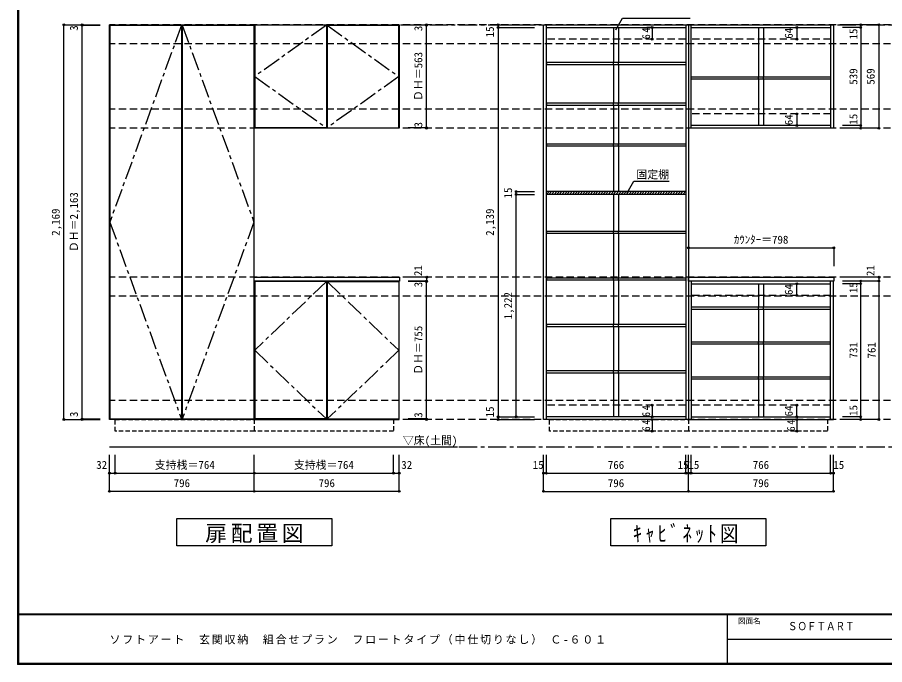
# Model space of a CAD drawing. Units: millimetres at full size, sheet at 1:20; some dimension numbers follow another scale. Extents: x -3893 to 3907, y -2871 to 2783.
# Drawn here: x -3893 to 872, y -2803 to 753 of the extents above; entities that cross this region are included whole.
import ezdxf
from ezdxf.enums import TextEntityAlignment as Align

# ---------------------------------------------------------------- set-up
doc = ezdxf.new("R2010")
doc.units = ezdxf.units.MM
doc.header["$LTSCALE"] = 20
doc.header["$PDMODE"] = 32
doc.header["$PDSIZE"] = 10
for name, pattern in [('CHAIN1', [8, 5, -1, 1, -1]), ('DASHED1', [1.8, 1.2, -0.6]), ('DASHED2', [3, 2, -1])]:
    doc.linetypes.add(name, pattern=pattern)
for name, color, linetype in [('0-1_本体', 2, 'Continuous'), ('0-2_扉', 2, 'Continuous'), ('0-3_扉仕上', 7, 'CHAIN1'), ('0-4_棚', 3, 'Continuous'), ('0-6_桟木', 3, 'Continuous'), ('0-7_', 7, 'Continuous'), ('0-9_', 7, 'DASHED1'), ('0-A_文字', 7, 'Continuous'), ('0-B_寸法', 7, 'Continuous'), ('0-C_ハッチ', 4, 'Continuous'), ('F-1_枠', 6, 'Continuous'), ('F-A_文字', 7, 'Continuous')]:
    doc.layers.add(name, color=color, linetype=linetype)
doc.styles.add('HG明朝B', font='')
doc.styles.add('ＭＳ ゴシック', font='')
doc.styles.get('HG明朝B').set_extended_font_data('HG明朝B')
doc.styles.get('ＭＳ ゴシック').set_extended_font_data('MS Gothic')

msp = doc.modelspace()

# ---------------------------------------------------------------- linework, layer by layer
at = {"layer": '0-1_本体', "color": 7}
for p, q in [((-2591.48, -1456.67), (-2591.48, 712.33)), ((-1795.48, -1456.67), (-1795.48, -695.67)), ((-2591.48, -1456.67), (-3387.48, -1456.67)), ((-2591.48, -1456.67), (-1795.48, -1456.67))]:
    msp.add_line(p, q, dxfattribs=at)
at = {"layer": '0-1_本体', "color": 3}
for p, q in [((-1002.18, 712.33), (-206.18, 712.33)), ((-1002.18, -1456.67), (-1002.18, 712.33)), ((-987.18, -1456.67), (-987.18, 712.33)), ((-987.18, 697.33), (-221.18, 697.33)), ((-221.18, 712.33), (-221.18, -1456.67)), ((-206.18, 712.33), (-206.18, -1456.67)), ((-191.18, 143.33), (-191.18, 712.33)), ((-191.18, 697.33), (574.82, 697.33)), ((574.82, 712.33), (574.82, 143.33)), ((574.82, 158.33), (-191.18, 158.33)), ((-191.18, -695.67), (-191.18, -1456.67)), ((-191.18, -710.67), (574.82, -710.67)), ((574.82, -1456.67), (574.82, -695.67)), ((589.82, -1456.67), (589.82, -695.67)), ((-206.18, -1456.67), (-1002.18, -1456.67)), ((-221.18, -1441.67), (-987.18, -1441.67)), ((-206.18, -1456.67), (589.82, -1456.67)), ((-191.18, -1441.67), (574.82, -1441.67))]:
    msp.add_line(p, q, dxfattribs=at)
at = {"layer": '0-1_本体', "color": 7, "linetype": 'DASHED2'}
for p, q in [((-221.18, 633.33), (-987.18, 633.33)), ((-221.18, -1377.67), (-987.18, -1377.67))]:
    msp.add_line(p, q, dxfattribs=at)
at = {"layer": '0-1_本体', "color": 7}
for points in [[(-3387.48, -1456.67), (-3387.48, 712.33), (-2591.48, 712.33)], [(-2591.48, 712.33), (-1795.48, 712.33), (-1795.48, 143.33), (-2591.48, 143.33)]]:
    msp.add_lwpolyline(points, dxfattribs=at)
at = {"layer": '0-1_本体', "color": 3}
msp.add_lwpolyline([(-206.18, 712.33), (589.82, 712.33), (589.82, 143.33), (-206.18, 143.33)], dxfattribs=at)
at = {"layer": '0-2_扉', "color": 3}
for p, q in [((-3385.48, 709.33), (-3385.48, -1453.67)), ((-3385.48, 709.33), (-2991.48, 709.33)), ((-2991.48, 709.33), (-2991.48, -1453.67)), ((-2987.48, 709.33), (-2987.48, -1453.67)), ((-2987.48, 709.33), (-2593.48, 709.33)), ((-2593.48, 709.33), (-2593.48, -1453.67)), ((-2195.48, 709.33), (-2589.48, 709.33)), ((-2589.48, 709.33), (-2589.48, 146.33)), ((-2195.48, 709.33), (-2195.48, 146.33)), ((-2191.48, 709.33), (-2191.48, 146.33)), ((-2191.48, 709.33), (-1797.48, 709.33)), ((-1797.48, 146.33), (-1797.48, 709.33)), ((-2195.48, 146.33), (-2589.48, 146.33)), ((-2191.48, 146.33), (-1797.48, 146.33)), ((-2589.48, -698.67), (-2589.48, -1453.67)), ((-2195.48, -698.67), (-2589.48, -698.67)), ((-2195.48, -698.67), (-2195.48, -1453.67)), ((-2191.48, -698.67), (-2191.48, -1453.67)), ((-2191.48, -698.67), (-1797.48, -698.67)), ((-1797.48, -698.67), (-1797.48, -1453.67)), ((-3385.48, -1453.67), (-2991.48, -1453.67)), ((-2987.48, -1453.67), (-2593.48, -1453.67)), ((-2195.48, -1453.67), (-2589.48, -1453.67)), ((-2191.48, -1453.67), (-1797.48, -1453.67))]:
    msp.add_line(p, q, dxfattribs=at)
at = {"layer": '0-3_扉仕上', "linetype": 'Continuous'}
msp.add_line((-3387.48, -1606.67), (-1475.48, -1606.67), dxfattribs=at)
at = {"layer": '0-3_扉仕上'}
for points in [[(-2991.48, 709.33), (-3385.48, -372.17), (-2991.48, -1453.67)], [(-2987.48, 709.33), (-2593.48, -372.17), (-2987.48, -1453.67)], [(-2195.48, 709.33), (-2589.48, 427.83), (-2195.48, 146.33)], [(-2191.48, 709.33), (-1797.48, 427.83), (-2191.48, 146.33)], [(-2195.48, -698.67), (-2589.48, -1076.17), (-2195.48, -1453.67)], [(-2191.48, -698.67), (-1797.48, -1076.17), (-2191.48, -1453.67)]]:
    msp.add_lwpolyline(points, dxfattribs=at)
at = {"layer": '0-4_棚'}
for p, q in [((-987.18, 506.33), (-221.18, 506.33)), ((-987.18, 506.33), (-987.18, 494.33)), ((-987.18, 494.33), (-221.18, 494.33)), ((-191.18, 426.33), (574.82, 426.33)), ((-191.18, 414.33), (574.82, 414.33)), ((-987.18, 282.33), (-221.18, 282.33)), ((-987.18, 282.33), (-987.18, 270.33)), ((-987.18, 270.33), (-221.18, 270.33)), ((-987.18, 58.33), (-221.18, 58.33)), ((-987.18, 58.33), (-987.18, 46.33)), ((-987.18, 46.33), (-221.18, 46.33)), ((-221.18, -204.67), (-988.31, -204.67)), ((-221.18, -219.67), (-988.31, -219.67)), ((-987.18, -421.67), (-221.18, -421.67)), ((-987.18, -421.67), (-987.18, -433.67)), ((-987.18, -433.67), (-221.18, -433.67)), ((-2591.48, -674.67), (-1793.48, -674.67)), ((-2591.48, -695.67), (-2591.48, -674.67)), ((-1793.48, -695.67), (-2591.48, -695.67)), ((-1793.48, -674.67), (-1793.48, -695.67)), ((-987.18, -677.67), (-221.18, -677.67)), ((-987.18, -677.67), (-987.18, -689.67)), ((-987.18, -689.67), (-221.18, -689.67)), ((-206.18, -674.67), (591.82, -674.67)), ((-206.18, -695.67), (-206.18, -674.67)), ((591.82, -695.67), (-206.18, -695.67)), ((591.82, -674.67), (591.82, -695.67)), ((-191.18, -837.69), (574.82, -837.69)), ((-191.18, -849.69), (574.82, -849.69)), ((-987.18, -933.67), (-221.18, -933.67)), ((-987.18, -933.67), (-987.18, -945.67)), ((-987.18, -945.67), (-221.18, -945.67)), ((-191.18, -1029.69), (574.82, -1029.69)), ((-191.18, -1041.69), (574.82, -1041.69)), ((-221.18, -1189.67), (-987.18, -1189.67)), ((-221.18, -1201.67), (-987.18, -1201.67)), ((-191.18, -1221.69), (574.82, -1221.69)), ((-191.18, -1233.69), (574.82, -1233.69))]:
    msp.add_line(p, q, dxfattribs=at)
at = {"layer": '0-6_桟木', "color": 7, "linetype": 'DASHED2'}
for p, q in [((574.82, 633.33), (-191.18, 633.33)), ((574.82, 222.33), (-191.18, 222.33)), ((574.82, -774.67), (-191.18, -774.67)), ((574.82, -1377.67), (-191.18, -1377.67))]:
    msp.add_line(p, q, dxfattribs=at)
at = {"layer": '0-7_'}
for p, q in [((-618.18, 697.33), (-618.18, 506.33)), ((-590.18, 697.33), (-590.18, 506.33)), ((177.82, 697.33), (177.82, 426.33)), ((205.82, 697.33), (205.82, 426.33)), ((-618.18, 494.33), (-618.18, 282.33)), ((-590.18, 494.33), (-590.18, 282.33)), ((177.82, 414.33), (177.82, 158.33)), ((205.82, 414.33), (205.82, 158.33)), ((-618.18, 270.33), (-618.18, 58.33)), ((-590.18, 270.33), (-590.18, 58.33)), ((-618.18, 46.33), (-618.18, -204.67)), ((-590.18, 46.33), (-590.18, -204.67)), ((-618.18, -219.67), (-618.18, -421.67)), ((-590.18, -219.67), (-590.18, -421.67)), ((-618.18, -433.67), (-618.18, -677.67)), ((-590.18, -433.67), (-590.18, -677.67)), ((-618.18, -689.67), (-618.18, -933.67)), ((-590.18, -689.67), (-590.18, -933.67)), ((177.82, -710.67), (177.82, -837.69)), ((205.82, -710.67), (205.82, -837.69)), ((177.82, -849.69), (177.82, -1029.69)), ((205.82, -849.69), (205.82, -1029.69)), ((-618.18, -945.67), (-618.18, -1189.67)), ((-590.18, -945.67), (-590.18, -1189.67)), ((177.82, -1041.69), (177.82, -1221.69)), ((205.82, -1041.69), (205.82, -1221.69)), ((-618.18, -1201.67), (-618.18, -1441.67)), ((-590.18, -1201.67), (-590.18, -1441.67)), ((177.82, -1233.69), (177.82, -1441.67)), ((205.82, -1233.69), (205.82, -1441.67))]:
    msp.add_line(p, q, dxfattribs=at)
at = {"layer": '0-7_', "linetype": 'DASHED1'}
for p, q in [((-618.18, 494.33), (-618.18, 506.33)), ((-590.18, 494.33), (-590.18, 506.33)), ((177.82, 414.33), (177.82, 426.33)), ((205.82, 414.33), (205.82, 426.33)), ((-618.18, 270.33), (-618.18, 282.33)), ((-590.18, 270.33), (-590.18, 282.33)), ((-618.18, 46.33), (-618.18, 58.33)), ((-590.18, 46.33), (-590.18, 58.33)), ((-618.18, -433.67), (-618.18, -421.67)), ((-590.18, -433.67), (-590.18, -421.67)), ((-618.18, -689.67), (-618.18, -677.67)), ((-590.18, -689.67), (-590.18, -677.67)), ((177.82, -849.69), (177.82, -837.69)), ((205.82, -849.69), (205.82, -837.69)), ((-618.18, -945.67), (-618.18, -933.67)), ((-590.18, -945.67), (-590.18, -933.67)), ((177.82, -1041.69), (177.82, -1029.69)), ((205.82, -1041.69), (205.82, -1029.69)), ((-618.18, -1201.67), (-618.18, -1189.67)), ((-590.18, -1201.67), (-590.18, -1189.67)), ((177.82, -1233.69), (177.82, -1221.69)), ((205.82, -1233.69), (205.82, -1221.69))]:
    msp.add_line(p, q, dxfattribs=at)
at = {"layer": '0-9_'}
for p, q in [((-3355.48, -1456.67), (-2591.48, -1456.67)), ((-3355.48, -1520.67), (-3355.48, -1456.67)), ((-970.18, -1456.67), (-206.18, -1456.67)), ((-970.18, -1520.67), (-970.18, -1456.67))]:
    msp.add_line(p, q, dxfattribs=at)
for points in [[(-2591.48, -1456.67), (-2591.48, -1520.67), (-3355.48, -1520.67)], [(-2591.48, -1456.67), (-1827.48, -1456.67), (-1827.48, -1520.67), (-2591.48, -1520.67)], [(-206.18, -1456.67), (-206.18, -1520.67), (-970.18, -1520.67)], [(-206.18, -1456.67), (557.82, -1456.67), (557.82, -1520.67), (-206.18, -1520.67)]]:
    msp.add_lwpolyline(points, dxfattribs=at)
at = {"layer": '0-A_文字'}
for p, q in [((-606.2, 683.79), (-569.33, 747.63)), ((-569.33, 747.63), (-196.2, 747.63)), ((-542.61, -211.68), (-505.75, -147.83)), ((-505.75, -147.83), (-311.77, -147.83)), ((-3016.48, -2151.17), (-3016.48, -2001.17)), ((-3016.48, -2001.17), (-2166.48, -2001.17)), ((-2166.48, -2001.17), (-2166.48, -2151.17)), ((-632.18, -2151.17), (-632.18, -2001.17)), ((-632.18, -2001.17), (217.82, -2001.17)), ((217.82, -2001.17), (217.82, -2151.17)), ((-2166.48, -2151.17), (-3016.48, -2151.17)), ((217.82, -2151.17), (-632.18, -2151.17))]:
    msp.add_line(p, q, dxfattribs=at)
at = {"layer": '0-A_文字', "linetype": 'CHAIN1'}
for p, q in [((-3387.48, 712.33), (3184.52, 712.33)), ((-3387.48, -1606.67), (3184.52, -1606.67))]:
    msp.add_line(p, q, dxfattribs=at)
at = {"layer": '0-B_寸法', "color": 4}
for p, q in [((-3637.48, 712.33), (-3437.48, 712.33)), ((-3637.48, -1456.67), (-3637.48, 712.33)), ((-3537.48, 709.33), (-3537.48, 712.33)), ((-3537.48, 709.33), (-3437.48, 709.33)), ((-3537.48, -1453.67), (-3537.48, 709.33)), ((-1645.48, 709.33), (-1745.48, 709.33)), ((-1645.48, 709.33), (-1645.48, 712.33)), ((-1645.48, 146.33), (-1645.48, 709.33)), ((-1252.18, 712.33), (-1052.18, 712.33)), ((-1252.18, 712.33), (-1252.18, -1456.67)), ((-1252.18, 697.33), (-1052.18, 697.33)), ((-406.37, 697.33), (-435.6, 697.33)), ((-406.37, 697.33), (-406.37, 633.33)), ((389.63, 697.33), (386.65, 697.33)), ((389.63, 697.33), (389.63, 633.33)), ((839.82, 712.33), (639.82, 712.33)), ((739.82, 697.33), (639.82, 697.33)), ((739.82, 712.33), (739.82, 143.33)), ((839.82, 712.33), (839.82, 143.33)), ((-406.37, 633.33), (-435.6, 633.33)), ((389.63, 633.33), (386.65, 633.33)), ((389.63, 222.33), (386.65, 222.33)), ((389.63, 222.33), (389.63, 158.33)), ((-1645.48, 146.33), (-1745.48, 146.33)), ((-1645.48, 143.33), (-1645.48, 146.33)), ((389.63, 158.33), (386.65, 158.33)), ((739.82, 158.33), (639.82, 158.33)), ((839.82, 143.33), (639.82, 143.33)), ((739.82, 143.33), (639.82, 143.33)), ((-1152.28, -204.67), (-1051.31, -204.67)), ((-1152.28, -219.67), (-1152.28, -204.67)), ((-1152.28, -219.67), (-1051.31, -219.67)), ((-1152.28, -1441.67), (-1152.28, -219.67)), ((-206.18, -513.67), (591.82, -513.67)), ((-206.18, -513.67), (-206.18, -613.67)), ((591.82, -513.67), (591.82, -613.67)), ((-1645.48, -695.67), (-1745.48, -695.67)), ((-1645.48, -695.67), (-1745.48, -695.67)), ((-1645.48, -698.67), (-1745.48, -698.67)), ((-1644.48, -674.67), (-1744.48, -674.67)), ((-1645.48, -698.67), (-1645.48, -695.67)), ((-1645.48, -1453.67), (-1645.48, -698.67)), ((-1644.48, -695.67), (-1644.48, -674.67)), ((389.63, -710.67), (386.65, -710.67)), ((389.63, -774.67), (389.63, -710.67)), ((839.82, -695.67), (639.82, -695.67)), ((739.82, -710.67), (639.82, -710.67)), ((840.82, -674.67), (640.82, -674.67)), ((739.82, -710.67), (739.82, -695.67)), ((739.82, -1441.67), (739.82, -710.67)), ((839.82, -695.67), (839.82, -1456.67)), ((840.82, -695.67), (840.82, -674.67)), ((389.63, -774.67), (386.65, -774.67)), ((-406.37, -1377.67), (-435.6, -1377.67)), ((-406.37, -1377.67), (-406.37, -1441.67)), ((389.63, -1377.67), (386.65, -1377.67)), ((389.63, -1441.67), (389.63, -1377.67)), ((-3637.48, -1456.67), (-3437.48, -1456.67)), ((-3537.48, -1453.67), (-3437.48, -1453.67)), ((-3537.48, -1456.67), (-3537.48, -1453.67)), ((-1645.48, -1453.67), (-1745.48, -1453.67)), ((-1645.48, -1456.67), (-1745.48, -1456.67)), ((-1645.48, -1456.67), (-1645.48, -1453.67)), ((-1252.18, -1441.67), (-1051.31, -1441.67)), ((-1252.18, -1456.67), (-1052.18, -1456.67)), ((-406.37, -1441.67), (-435.6, -1441.67)), ((-406.37, -1456.67), (-435.6, -1456.67)), ((-406.37, -1456.67), (-406.37, -1520.67)), ((389.63, -1456.67), (360.4, -1456.67)), ((389.63, -1441.67), (386.65, -1441.67)), ((389.63, -1456.67), (389.63, -1520.67)), ((739.82, -1441.67), (639.82, -1441.67)), ((739.82, -1456.67), (639.82, -1456.67)), ((739.82, -1456.67), (739.82, -1441.67)), ((839.82, -1456.67), (739.82, -1456.67)), ((-406.37, -1520.67), (-435.6, -1520.67)), ((389.63, -1520.67), (360.4, -1520.67)), ((-3387.48, -1851.17), (-3387.48, -1651.17)), ((-3355.48, -1751.17), (-3355.48, -1651.17)), ((-2591.48, -1851.17), (-2591.48, -1651.17)), ((-1827.48, -1751.17), (-1827.48, -1651.17)), ((-1795.48, -1851.17), (-1795.48, -1651.17)), ((-1002.18, -1851.17), (-1002.18, -1651.17)), ((-987.18, -1751.17), (-987.18, -1651.17)), ((-221.18, -1751.17), (-221.18, -1651.17)), ((-191.18, -1751.17), (-191.18, -1651.17)), ((574.82, -1751.17), (574.82, -1651.17)), ((-3387.48, -1751.17), (-3355.48, -1751.17)), ((-3355.48, -1751.17), (-2591.48, -1751.17)), ((-2591.48, -1751.17), (-1827.48, -1751.17)), ((-1827.48, -1751.17), (-1795.48, -1751.17)), ((-1002.18, -1751.17), (-206.18, -1751.17)), ((-206.18, -1751.17), (589.82, -1751.17)), ((-2591.48, -1851.17), (-3387.48, -1851.17)), ((-1795.48, -1851.17), (-2591.48, -1851.17))]:
    msp.add_line(p, q, dxfattribs=at)
at = {"layer": '0-B_寸法', "color": 4, "linetype": 'DASHED2'}
for p, q in [((3184.52, 712.33), (-3387.48, 712.33)), ((3184.52, 607.33), (-3387.48, 607.33)), ((3184.52, 248.33), (-3387.48, 248.33)), ((3184.52, 143.33), (-3387.48, 143.33)), ((3184.52, -674.67), (-3387.48, -674.67)), ((3184.52, -779.67), (-3387.48, -779.67)), ((3184.52, -1351.67), (-3387.48, -1351.67)), ((3184.52, -1456.67), (-3387.48, -1456.67))]:
    msp.add_line(p, q, dxfattribs=at)
at = {"layer": '0-B_寸法', "color": 4}
for points in [[(-1002.18, -1851.17), (-206.18, -1851.17), (-206.18, -1651.17)], [(-206.18, -1851.17), (589.82, -1851.17), (589.82, -1651.17)]]:
    msp.add_lwpolyline(points, dxfattribs=at)
at = {"layer": '0-B_寸法'}
for p in [(-3637.48, 712.33), (-3537.48, 712.33), (-1645.48, 712.33), (-1252.18, 712.33), (739.82, 712.33), (839.82, 712.33), (-3537.48, 709.33), (-1645.48, 709.33), (-1252.18, 697.33), (-406.37, 697.33), (389.63, 697.33), (739.82, 697.33), (-406.37, 633.33), (389.63, 633.33), (389.63, 222.33), (-1645.48, 146.33), (-1645.48, 143.33), (389.63, 158.33), (739.82, 158.33), (739.82, 143.33), (839.82, 143.33), (-1152.28, -204.67), (-1152.28, -219.67), (-206.18, -513.67), (591.82, -513.67), (-1645.48, -695.67), (-1645.48, -695.67), (-1645.48, -698.67), (-1644.48, -674.67), (389.63, -710.67), (739.82, -695.67), (739.82, -710.67), (839.82, -695.67), (840.82, -674.67), (389.63, -774.67), (-406.37, -1377.67), (389.63, -1377.67), (-3637.48, -1456.67), (-3537.48, -1453.67), (-3537.48, -1456.67), (-1645.48, -1453.67), (-1645.48, -1456.67), (-1252.18, -1441.67), (-1252.18, -1456.67), (-1152.28, -1441.67), (-406.37, -1441.67), (-406.37, -1456.67), (389.63, -1441.67), (389.63, -1456.67), (739.82, -1441.67), (739.82, -1456.67), (839.82, -1456.67), (-406.37, -1520.67), (389.63, -1520.67), (-3387.48, -1751.17), (-3355.48, -1751.17), (-2591.48, -1751.17), (-1827.48, -1751.17), (-1795.48, -1751.17), (-1002.18, -1751.17), (-987.18, -1751.17), (-221.18, -1751.17), (-206.18, -1751.17), (-191.18, -1751.17), (574.82, -1751.17), (589.82, -1751.17), (-3387.48, -1851.17), (-2591.48, -1851.17), (-1795.48, -1851.17), (-1002.18, -1851.17), (-206.18, -1851.17), (589.82, -1851.17)]:
    msp.add_point(p, dxfattribs=at)
at = {"layer": '0-C_ハッチ'}
for p, q in [((-988.31, -206.65), (-986.33, -204.67)), ((-987.18, -219.67), (-972.18, -204.67)), ((-973.04, -219.67), (-958.04, -204.67)), ((-958.9, -219.67), (-943.9, -204.67)), ((-944.76, -219.67), (-929.76, -204.67)), ((-930.62, -219.67), (-915.62, -204.67)), ((-916.47, -219.67), (-901.47, -204.67)), ((-902.33, -219.67), (-887.33, -204.67)), ((-888.19, -219.67), (-873.19, -204.67)), ((-874.05, -219.67), (-859.05, -204.67)), ((-859.91, -219.67), (-844.91, -204.67)), ((-845.76, -219.67), (-830.76, -204.67)), ((-831.62, -219.67), (-816.62, -204.67)), ((-817.48, -219.67), (-802.48, -204.67)), ((-803.34, -219.67), (-788.34, -204.67)), ((-789.19, -219.67), (-774.19, -204.67)), ((-775.05, -219.67), (-760.05, -204.67)), ((-760.91, -219.67), (-745.91, -204.67)), ((-746.77, -219.67), (-731.77, -204.67)), ((-732.63, -219.67), (-717.63, -204.67)), ((-718.48, -219.67), (-703.48, -204.67)), ((-704.34, -219.67), (-689.34, -204.67)), ((-690.2, -219.67), (-675.2, -204.67)), ((-676.06, -219.67), (-661.06, -204.67)), ((-661.92, -219.67), (-646.92, -204.67)), ((-647.77, -219.67), (-632.77, -204.67)), ((-633.63, -219.67), (-618.63, -204.67)), ((-619.49, -219.67), (-604.49, -204.67)), ((-605.35, -219.67), (-590.35, -204.67)), ((-591.2, -219.67), (-576.2, -204.67)), ((-577.06, -219.67), (-562.06, -204.67)), ((-562.92, -219.67), (-547.92, -204.67)), ((-548.78, -219.67), (-533.78, -204.67)), ((-534.64, -219.67), (-519.64, -204.67)), ((-520.49, -219.67), (-505.49, -204.67)), ((-506.35, -219.67), (-491.35, -204.67)), ((-492.21, -219.67), (-477.21, -204.67)), ((-478.07, -219.67), (-463.07, -204.67)), ((-463.93, -219.67), (-448.93, -204.67)), ((-449.78, -219.67), (-434.78, -204.67)), ((-435.64, -219.67), (-420.64, -204.67)), ((-421.5, -219.67), (-406.5, -204.67)), ((-407.36, -219.67), (-392.36, -204.67)), ((-393.21, -219.67), (-378.21, -204.67)), ((-379.07, -219.67), (-364.07, -204.67)), ((-364.93, -219.67), (-349.93, -204.67)), ((-350.79, -219.67), (-335.79, -204.67)), ((-336.65, -219.67), (-321.65, -204.67)), ((-322.5, -219.67), (-307.5, -204.67)), ((-308.36, -219.67), (-293.36, -204.67)), ((-294.22, -219.67), (-279.22, -204.67)), ((-280.08, -219.67), (-265.08, -204.67)), ((-265.94, -219.67), (-250.94, -204.67)), ((-251.79, -219.67), (-236.79, -204.67)), ((-237.65, -219.67), (-222.65, -204.67)), ((-223.51, -219.67), (-222.31, -218.47))]:
    msp.add_line(p, q, dxfattribs=at)
at = {"layer": 'F-1_枠'}
for p, q in [((-3893.39, 2783.33), (-3893.39, -2803.33)), ((-3890.05, 2783.33), (-3890.05, -2803.33)), ((-3886.72, 2783.33), (-3886.72, -2803.33)), ((3906.61, -2526.67), (-3893.39, -2526.67)), ((3906.61, -2530), (-3893.39, -2530)), ((6.61, -2530), (6.61, -2796.67)), ((6.61, -2663.33), (3899.95, -2663.34)), ((3906.61, -2796.67), (-3893.39, -2796.67)), ((3906.61, -2800), (-3893.39, -2800)), ((3906.61, -2803.33), (-3893.39, -2803.33))]:
    msp.add_line(p, q, dxfattribs=at)

# ---------------------------------------------------------------- texts
at = {"layer": '0-A_文字', "style": 'ＭＳ ゴシック'}
for s, p in [('固定棚', (-492.61, -145.7)), ('▽床(土間)', (-1775.48, -1606.67))]:
    msp.add_text(s, height=43.99, dxfattribs=at).set_placement(p, align=Align.BOTTOM_LEFT)
at = {"layer": '0-A_文字', "char_height": 87.98, "attachment_point": 7, "style": 'ＭＳ ゴシック'}
for s, insert in [('\\T1.17;扉配置図', (-2861.48, -2136.17)), ('\\T1.34;\\W0.85;ｷｬﾋﾞﾈｯﾄ図', (-512.18, -2136.17))]:
    msp.add_mtext(s, dxfattribs=dict(at, insert=insert))
at = {"layer": '0-B_寸法', "style": 'ＭＳ ゴシック'}
for s, p in [('3', (-3547.48, 679.01)), ('3', (-1655.48, 676.85)), ('15', (-1262.18, 643.11)), ('64', (379.63, 635.33)), ('15', (734.82, 631.2)), ('ＤＨ＝563', (-1655.48, 292.83)), ('539', (734.82, 382.83)), ('569', (829.61, 382.83)), ('64', (379.63, 160.33)), ('15', (734.82, 163.33)), ('3', (-1655.48, 147.85)), ('15', (-1162.28, -242.17)), ('ＤＨ＝2,163', (-3547.48, -537.17)), ('2,169', (-3647.48, -447.17)), ('2,139', (-1262.18, -447.17)), ('21', (-1656.48, -668.47)), ('21', (828.82, -668.47)), ('3', (-1655.48, -730.1)), ('15', (734.82, -762.14)), ('1,222', (-1162.28, -905.67)), ('64', (379.63, -772.67)), ('ＤＨ＝755', (-1655.48, -1211.17)), ('731', (734.82, -1121.17)), ('761', (834.82, -1121.17)), ('15', (734.82, -1436.67)), ('3', (-3547.48, -1443.09)), ('3', (-1655.48, -1446.76)), ('15', (-1262.18, -1444.62)), ('64', (379.63, -1439.67))]:
    msp.add_text(s, height=43.99, rotation=90, dxfattribs=at).set_placement(p, align=Align.BOTTOM_LEFT)
for s, p in [('ｶｳﾝﾀｰ＝798', (42.82, -503.67)), ('32', (-3460.07, -1741.17)), ('支持桟＝764', (-3138.48, -1741.17)), ('支持桟＝764', (-2374.48, -1741.17)), ('32', (-1784.12, -1741.17)), ('15', (-1061.68, -1741.17)), ('766', (-649.18, -1741.17)), ('15', (-265.68, -1741.17)), ('15', (-206.53, -1741.17)), ('766', (146.82, -1741.17)), ('15', (589.47, -1741.17)), ('796', (-3034.48, -1841.17)), ('796', (-2238.48, -1841.17)), ('796', (-649.18, -1841.17)), ('796', (146.82, -1841.17))]:
    msp.add_text(s, height=43.99, dxfattribs=at).set_placement(p, align=Align.BOTTOM_LEFT)
at = {"layer": '0-B_寸法', "char_height": 43.99, "attachment_point": 7, "rotation": 90, "style": 'ＭＳ ゴシック'}
for insert in [(-416.37, 632.83), (-416.37, -1442.17), (-416.37, -1521.17), (379.63, -1521.17)]:
    msp.add_mtext('\\T1.36;\\W0.9;64', dxfattribs=dict(at, insert=insert))
at = {"layer": 'F-A_文字', "style": 'ＭＳ ゴシック'}
msp.add_text('図面名', height=29.33, dxfattribs=at).set_placement((66.61, -2586.67), align=Align.BOTTOM_LEFT)
at = {"layer": 'F-A_文字', "style": 'HG明朝B', "width": 0.85}
msp.add_text('ＳＯＦＴＡＲＴ', height=43.99, dxfattribs=at).set_placement((339.95, -2627.19), align=Align.BOTTOM_LEFT)
at = {"layer": 'F-A_文字', "insert": (-3386.72, -2693.33), "char_height": 43.99, "attachment_point": 7, "style": 'ＭＳ ゴシック'}
msp.add_mtext('\\T1.17;ソフトアート\u3000玄関収納\u3000組合せプラン\u3000フロートタイプ（中仕切りなし）\\~Ｃ-６０１', dxfattribs=at)

doc.saveas('drawing.dxf')
